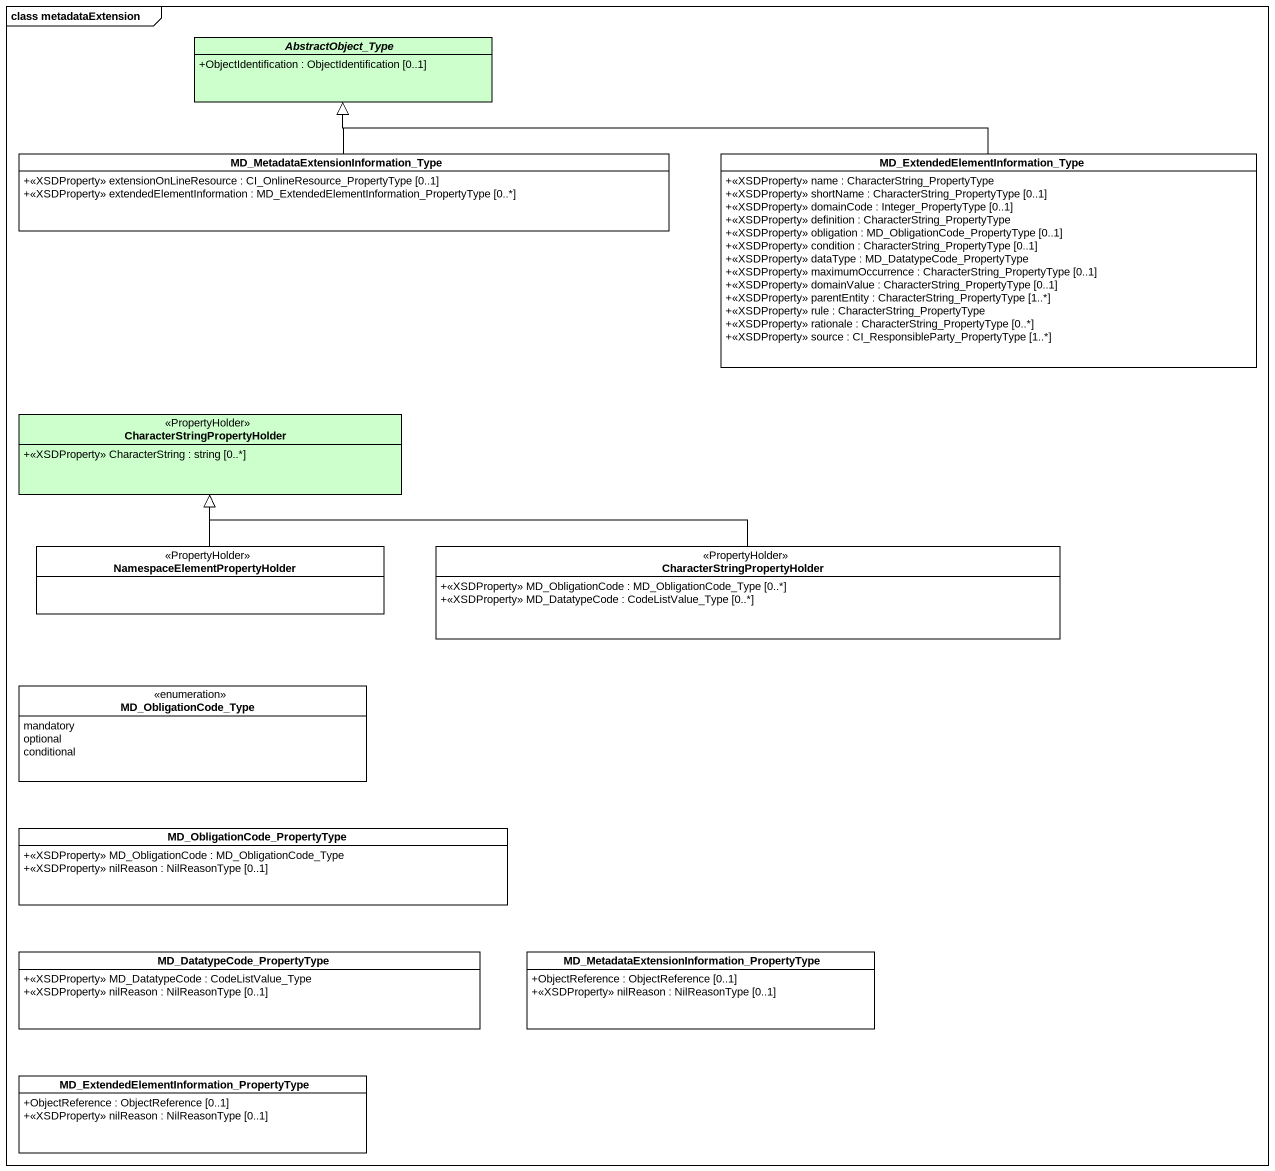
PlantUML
@startuml
mainframe class metadataExtension
hide circle
hide empty members
skinparam classAttributeIconSize 0
abstract class AbstractObject_Type #CCFFCC {
  +ObjectIdentification : ObjectIdentification [0..1]
}
class "MD_MetadataExtensionInformation_Type" as MD_MetadataExtensionInformat {
  +<<XSDProperty>> extensionOnLineResource : CI_OnlineResource_PropertyType [0..1]
  +<<XSDProperty>> extendedElementInformation : MD_ExtendedElementInformation_PropertyType [0..*]
}
class "MD_ExtendedElementInformation_Type" as MD_ExtendedElementInformatio {
  +<<XSDProperty>> name : CharacterString_PropertyType
  +<<XSDProperty>> shortName : CharacterString_PropertyType [0..1]
  +<<XSDProperty>> domainCode : Integer_PropertyType [0..1]
  +<<XSDProperty>> definition : CharacterString_PropertyType
  +<<XSDProperty>> obligation : MD_ObligationCode_PropertyType [0..1]
  +<<XSDProperty>> condition : CharacterString_PropertyType [0..1]
  +<<XSDProperty>> dataType : MD_DatatypeCode_PropertyType
  +<<XSDProperty>> maximumOccurrence : CharacterString_PropertyType [0..1]
  +<<XSDProperty>> domainValue : CharacterString_PropertyType [0..1]
  +<<XSDProperty>> parentEntity : CharacterString_PropertyType [1..*]
  +<<XSDProperty>> rule : CharacterString_PropertyType
  +<<XSDProperty>> rationale : CharacterString_PropertyType [0..*]
  +<<XSDProperty>> source : CI_ResponsibleParty_PropertyType [1..*]
}
class "CharacterStringPropertyHolder" as CharacterStringPropertyHolde <<PropertyHolder>> #CCFFCC {
  +<<XSDProperty>> CharacterString : string [0..*]
}
class "NamespaceElementPropertyHolder" as NamespaceElementPropertyHold <<PropertyHolder>>
class "CharacterStringPropertyHolder" as CharacterStringPropertyHolde_2 <<PropertyHolder>> {
  +<<XSDProperty>> MD_ObligationCode : MD_ObligationCode_Type [0..*]
  +<<XSDProperty>> MD_DatatypeCode : CodeListValue_Type [0..*]
}
enum MD_ObligationCode_Type {
  mandatory
  optional
  conditional
}
class "MD_ObligationCode_PropertyType" as MD_ObligationCode {
  +<<XSDProperty>> MD_ObligationCode : MD_ObligationCode_Type
  +<<XSDProperty>> nilReason : NilReasonType [0..1]
}
class MD_DatatypeCode_PropertyType {
  +<<XSDProperty>> MD_DatatypeCode : CodeListValue_Type
  +<<XSDProperty>> nilReason : NilReasonType [0..1]
}
class "MD_MetadataExtensionInformation_PropertyType" as MD_MetadataExtensionInformat_2 {
  +ObjectReference : ObjectReference [0..1]
  +<<XSDProperty>> nilReason : NilReasonType [0..1]
}
class "MD_ExtendedElementInformation_PropertyType" as MD_ExtendedElementInformatio_2 {
  +ObjectReference : ObjectReference [0..1]
  +<<XSDProperty>> nilReason : NilReasonType [0..1]
}
MD_MetadataExtensionInformat -up-|> AbstractObject_Type
MD_ExtendedElementInformatio -left-|> AbstractObject_Type
NamespaceElementPropertyHold -up-|> CharacterStringPropertyHolde
CharacterStringPropertyHolde_2 -left-|> CharacterStringPropertyHolde
@enduml
